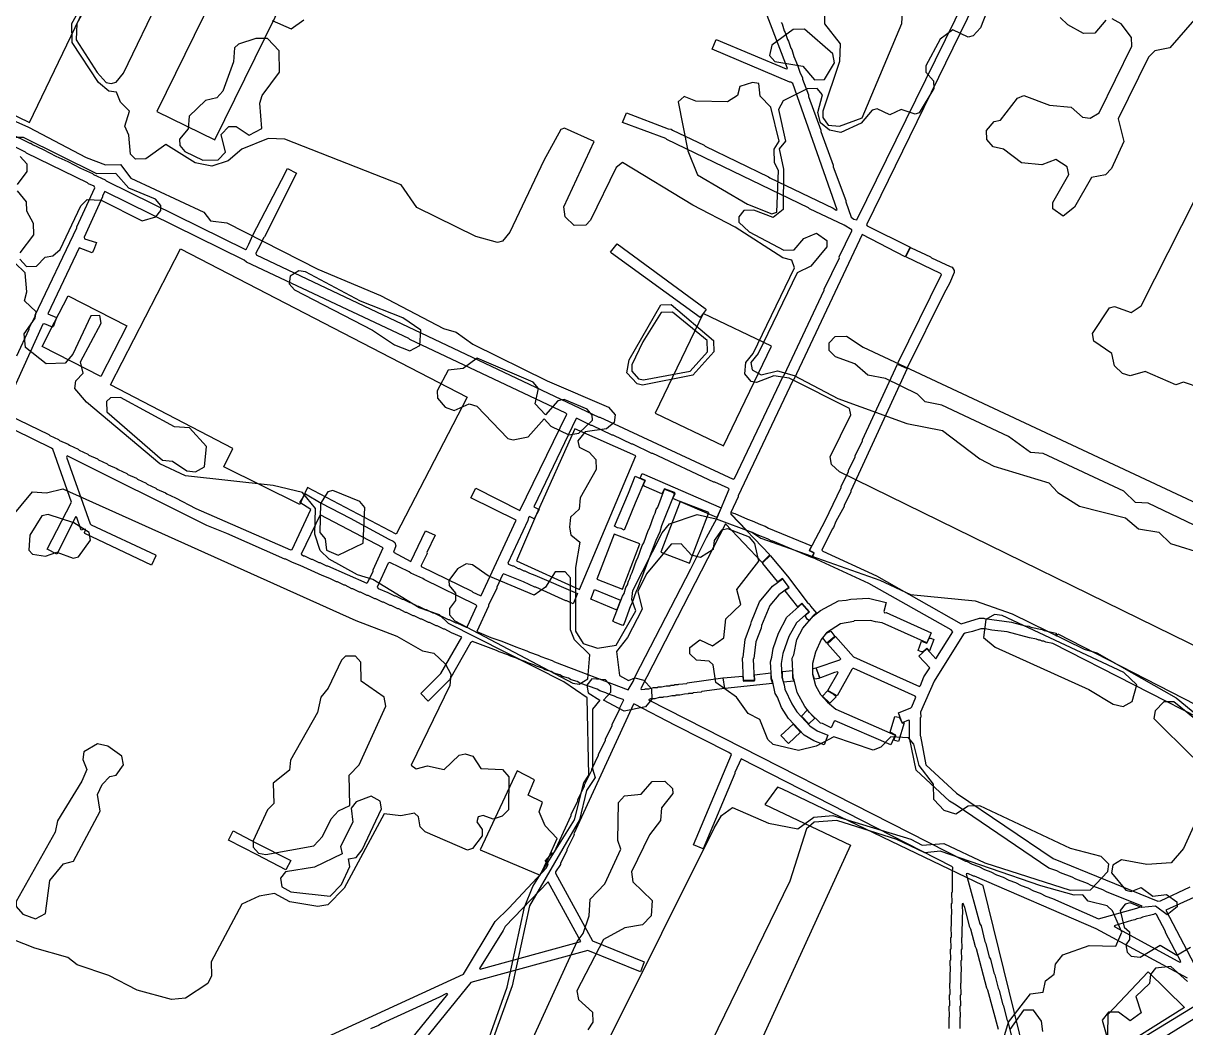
# Model space of a CAD drawing. Extents: x 1761 to 2705, y -3061 to -2273.
# Drawn here: x 2160.9 to 2390.4, y -2788.5 to -2590.2 of the extents above; entities that cross this region are included whole.
import ezdxf

# ---------------------------------------------------------------- set-up
doc = ezdxf.new("R2010")
doc.units = 0
for name, color, linetype in [('DOR_DOROZHKA', 40, 'CONTINUOUS'), ('DOR_LESTNICA', 6, 'CONTINUOUS'), ('PL_DETSKAYA', 1, 'CONTINUOUS'), ('PL_SPORT', 5, 'CONTINUOUS'), ('ZEL_LES_DREVESNYE', 94, 'CONTINUOUS'), ('ZEL_SPUTNIK_DOP', 40, 'CONTINUOUS'), ('ZEL_YANDEX_SHEMA', 92, 'CONTINUOUS')]:
    doc.layers.add(name, color=color, linetype=linetype)

msp = doc.modelspace()

# ---------------------------------------------------------------- linework, layer by layer
at = {"layer": 'DOR_DOROZHKA'}
for points in [[(2158.101, -2611.881), (2162.246, -2613.893), (2162.446, -2613.889), (2162.753, -2614.182), (2164.875, -2615.137), (2167.405, -2616.483), (2169.729, -2617.533), (2172.259, -2618.879), (2174.583, -2619.93), (2174.787, -2620.125), (2177.111, -2621.176), (2177.316, -2621.371), (2204.822, -2634.884), (2205.02, -2634.78), (2205.5, -2633.869), (2206.261, -2632.052), (2211.931, -2621.224), (2213.081, -2618.898), (2214.903, -2619.859), (2208.57, -2632.402), (2208.375, -2632.607), (2207.803, -2633.92), (2206.839, -2635.641), (2206.946, -2635.939), (2274.573, -2667.995), (2274.773, -2667.991), (2301.051, -2680.23), (2301.349, -2680.123), (2310.918, -2659.906), (2311.113, -2659.702), (2319.055, -2642.922), (2319.051, -2642.722), (2322.019, -2636.554), (2322.015, -2636.354), (2324.505, -2631.198), (2324.5, -2630.998), (2322.981, -2630.13), (2316.107, -2626.877), (2315.903, -2626.681), (2287.996, -2613.177), (2287.792, -2612.981), (2279.22, -2609.865), (2279.979, -2607.947), (2288.251, -2611.07), (2288.853, -2611.157), (2289.058, -2611.353), (2295.325, -2614.319), (2295.529, -2614.515), (2308.066, -2620.547), (2308.27, -2620.743), (2320.807, -2626.775), (2321.416, -2627.162), (2321.614, -2627.058), (2312.871, -2602.134), (2312.464, -2601.843), (2312.264, -2601.847), (2296.917, -2595.375), (2297.676, -2593.458), (2311.508, -2599.262), (2311.806, -2599.155), (2304.067, -2579.012)], [(2350.088, -2583.521), (2327.381, -2630.035), (2327.485, -2630.233), (2335.879, -2634.354), (2335.981, -2634.452), (2335.022, -2636.373), (2326.522, -2631.955), (2313.033, -2660.561), (2312.837, -2660.765), (2302.023, -2683.511), (2302.027, -2683.711), (2300.594, -2686.843), (2300.6, -2687.143), (2308.278, -2695.182), (2306.81, -2696.714), (2299.541, -2689.067), (2282.834, -2721.545), (2282.938, -2721.743), (2283.638, -2721.728), (2283.736, -2721.625), (2284.436, -2721.61), (2285.332, -2721.391), (2286.132, -2721.374), (2286.23, -2721.271), (2286.93, -2721.256), (2287.826, -2721.037), (2288.626, -2721.02), (2288.724, -2720.917), (2289.424, -2720.902), (2289.521, -2720.8), (2290.221, -2720.785), (2290.319, -2720.683), (2291.917, -2720.548), (2292.015, -2720.446), (2298.998, -2719.495), (2299.344, -2721.588), (2294.854, -2722.186), (2294.756, -2722.288), (2293.158, -2722.422), (2293.061, -2722.525), (2292.26, -2722.542), (2292.163, -2722.644), (2291.463, -2722.659), (2290.567, -2722.879), (2289.767, -2722.896), (2289.669, -2722.998), (2288.969, -2723.013), (2288.073, -2723.233), (2287.273, -2723.25), (2287.175, -2723.352), (2286.475, -2723.367), (2285.58, -2723.587), (2284.78, -2723.604), (2284.384, -2723.813), (2346.905, -2755.679), (2347.105, -2755.675), (2348.218, -2756.251), (2349.528, -2756.723), (2350.642, -2757.299), (2351.952, -2757.771), (2353.065, -2758.347), (2354.376, -2758.819), (2355.489, -2759.396), (2356.8, -2759.868), (2357.913, -2760.444), (2359.224, -2760.916), (2360.337, -2761.492), (2361.648, -2761.964), (2362.761, -2762.54), (2364.072, -2763.012), (2373.163, -2767.018), (2380.723, -2764.954), (2381.814, -2764.53), (2374.749, -2761.681), (2374.04, -2761.296), (2371.72, -2760.446), (2371.012, -2760.061), (2368.692, -2759.21), (2367.984, -2758.826), (2365.664, -2757.975), (2364.955, -2757.59), (2363.342, -2757.025), (2345.065, -2744.613), (2343.747, -2743.841), (2337.211, -2737.679), (2335.872, -2731.305), (2335.899, -2727.902), (2335.697, -2727.807), (2334.408, -2728.335), (2333.664, -2726.35), (2336.145, -2725.396), (2336.341, -2725.191), (2337.1, -2723.274), (2336.995, -2723.076), (2324.872, -2717.635), (2324.672, -2717.639), (2324.476, -2717.844), (2321.586, -2723.009), (2319.762, -2721.948), (2321.786, -2718.402), (2321.684, -2718.304), (2321.086, -2718.417), (2318.308, -2719.478), (2318.104, -2719.282), (2317.465, -2717.495), (2322.132, -2715.893), (2322.328, -2715.689), (2319.663, -2712.745), (2321.233, -2711.31), (2324.822, -2715.335), (2337.854, -2721.157), (2338.05, -2720.952), (2338.713, -2719.237), (2339.877, -2717.511), (2337.725, -2715.156), (2339.295, -2713.722), (2341.038, -2715.685), (2344.426, -2710.409), (2344.117, -2710.015), (2327.811, -2700.863), (2316.694, -2695.7), (2317.074, -2694.792), (2316.163, -2694.311), (2319.238, -2688.441), (2322.398, -2681.87), (2322.394, -2681.67), (2323.831, -2678.737), (2323.827, -2678.537), (2325.168, -2675.807), (2325.164, -2675.607), (2326.601, -2672.674), (2326.597, -2672.474), (2333.478, -2657.518), (2335.397, -2658.377), (2324.313, -2682.529), (2324.317, -2682.729), (2322.976, -2685.459), (2322.98, -2685.659), (2321.343, -2688.596), (2320.868, -2689.807), (2320.575, -2690.113), (2318.563, -2694.259), (2318.768, -2694.455), (2329.379, -2699.328), (2346.091, -2708.772), (2349.67, -2707.694), (2350.57, -2707.675), (2350.672, -2707.773), (2355.99, -2708.458), (2358.707, -2709.2), (2359.409, -2709.285), (2359.814, -2709.476), (2362.024, -2709.929), (2362.429, -2710.12), (2364.842, -2710.668), (2364.748, -2710.97), (2364.855, -2711.268), (2365.144, -2710.762), (2397.317, -2727.276)], [(2310.509, -2590.079), (2310.716, -2590.374), (2311.146, -2591.766), (2311.353, -2592.062), (2311.783, -2593.453), (2311.989, -2593.749), (2312.42, -2595.14), (2312.626, -2595.436), (2313.056, -2596.827), (2313.793, -2598.512), (2314.224, -2599.904), (2314.747, -2600.993), (2314.754, -2601.293), (2315.921, -2604.369), (2315.927, -2604.669), (2318.372, -2611.32), (2318.379, -2611.62), (2320.824, -2618.271), (2320.83, -2618.571), (2323.275, -2625.221), (2323.281, -2625.521), (2324.346, -2628.5), (2324.855, -2628.889), (2325.459, -2629.076), (2346.829, -2585.492)], [(2159.652, -2655.871), (2162.139, -2650.614), (2162.135, -2650.414), (2163.285, -2648.088), (2163.281, -2647.888), (2171.512, -2630.602), (2171.508, -2630.402), (2175.044, -2622.721), (2174.937, -2622.423), (2173.826, -2621.947), (2173.622, -2621.751), (2161.59, -2615.908), (2161.385, -2615.712), (2153.698, -2611.876)], [(2158.104, -2667.61), (2165.991, -2671.442), (2166.195, -2671.638), (2167.913, -2672.401), (2168.117, -2672.597), (2169.835, -2673.36), (2170.039, -2673.556), (2171.756, -2674.319), (2171.961, -2674.515), (2173.678, -2675.278), (2173.882, -2675.474), (2175.6, -2676.237), (2175.804, -2676.433), (2177.521, -2677.196), (2177.726, -2677.392), (2179.443, -2678.155), (2179.647, -2678.351), (2181.365, -2679.114), (2181.569, -2679.31), (2183.287, -2680.073), (2183.491, -2680.269), (2185.208, -2681.032), (2185.413, -2681.228), (2187.13, -2681.991), (2187.334, -2682.187), (2189.052, -2682.95), (2189.256, -2683.146), (2190.973, -2683.909), (2195.021, -2686.023), (2213.708, -2694.223), (2214.006, -2694.117), (2217.737, -2686.232), (2215.507, -2684.88), (2216.67, -2683.154), (2219.712, -2684.989), (2225.479, -2687.966), (2233.072, -2692.104), (2233.981, -2692.485), (2234.287, -2692.778), (2234.5, -2693.374), (2234.029, -2694.685), (2237.47, -2696.512), (2240.34, -2690.446), (2242.26, -2691.305), (2240.633, -2694.742), (2240.638, -2694.942), (2239.487, -2697.268), (2239.491, -2697.468), (2249.502, -2702.355), (2249.707, -2702.55), (2251.122, -2703.22), (2251.322, -2703.216), (2258.205, -2688.359), (2249.305, -2683.949), (2250.264, -2682.028), (2258.964, -2686.442), (2268.258, -2667.431), (2268.053, -2667.236), (2237.223, -2652.694), (2237.019, -2652.498), (2204.976, -2637.382), (2204.567, -2636.991), (2177.061, -2623.478), (2176.578, -2624.289), (2176.583, -2624.489), (2172.953, -2632.471), (2173.06, -2632.769), (2175.377, -2633.52), (2174.812, -2635.133), (2174.52, -2635.539), (2171.998, -2634.593), (2165.777, -2647.634), (2167.492, -2648.298), (2166.929, -2650.011), (2166.733, -2650.215), (2165.118, -2649.549), (2164.82, -2649.656), (2156.989, -2666.934)], [(2187.601, -2805.645), (2247.833, -2777.93), (2254.113, -2767.589), (2256.757, -2764.931), (2264.189, -2756.966), (2264.574, -2756.257), (2263.961, -2755.67), (2265.427, -2754.038), (2265.529, -2754.136), (2265.725, -2753.931), (2269.069, -2746.655), (2269.065, -2746.455), (2270.407, -2743.725), (2270.402, -2743.525), (2271.744, -2740.794), (2271.74, -2740.594), (2273.177, -2737.662), (2273.173, -2737.462), (2274.514, -2734.731), (2274.51, -2734.531), (2275.852, -2731.801), (2275.848, -2731.601), (2277.189, -2728.871), (2277.185, -2728.671), (2278.622, -2725.738), (2278.618, -2725.538), (2279.481, -2723.819), (2279.379, -2723.721), (2278.171, -2723.347), (2277.664, -2723.057), (2276.455, -2722.683), (2275.949, -2722.394), (2274.74, -2722.02), (2274.234, -2721.731), (2270.805, -2720.504), (2270.299, -2720.215), (2269.09, -2719.841), (2268.584, -2719.552), (2267.375, -2719.178), (2266.868, -2718.888), (2265.66, -2718.514), (2265.153, -2718.225), (2263.944, -2717.851), (2263.438, -2717.562), (2262.229, -2717.188), (2261.723, -2716.898), (2260.514, -2716.524), (2260.007, -2716.235), (2258.799, -2715.861), (2258.292, -2715.572), (2257.084, -2715.198), (2256.577, -2714.908), (2254.864, -2714.345), (2254.357, -2714.056), (2249.616, -2712.257), (2249.223, -2712.566), (2245.078, -2719.859), (2240.866, -2724.053), (2239.434, -2722.583), (2243.35, -2718.596), (2247.497, -2711.403), (2245.477, -2710.546), (2244.162, -2709.874), (2243.962, -2709.878), (2242.647, -2709.206), (2242.447, -2709.211), (2241.131, -2708.539), (2240.931, -2708.543), (2239.616, -2707.871), (2239.416, -2707.875), (2238.101, -2707.203), (2237.901, -2707.208), (2236.586, -2706.536), (2236.386, -2706.54), (2235.071, -2705.868), (2234.871, -2705.873), (2233.555, -2705.201), (2233.355, -2705.205), (2232.04, -2704.533), (2231.84, -2704.537), (2230.525, -2703.865), (2230.325, -2703.87), (2229.01, -2703.198), (2228.81, -2703.202), (2227.495, -2702.53), (2227.295, -2702.534), (2225.979, -2701.862), (2225.779, -2701.867), (2224.464, -2701.195), (2224.264, -2701.199), (2222.949, -2700.527), (2222.749, -2700.532), (2221.434, -2699.86), (2219.921, -2699.292), (2215.575, -2697.285), (2214.062, -2696.717), (2212.747, -2696.045), (2212.547, -2696.049), (2201.132, -2690.993), (2197.195, -2689.378), (2169.584, -2675.667), (2169.489, -2675.869), (2174.176, -2689.074), (2174.38, -2689.27), (2187.015, -2695.2), (2187.119, -2695.398), (2186.258, -2697.218), (2173.117, -2690.998), (2173.013, -2690.801), (2173.3, -2690.194), (2172.998, -2690.1), (2172.402, -2690.313), (2171.548, -2687.831), (2171.344, -2687.635), (2167.601, -2695.02), (2165.679, -2694.061), (2170.481, -2684.752), (2166.754, -2674.327), (2166.549, -2674.131), (2159.269, -2670.587)], [(2396.154, -2729.002), (2364.185, -2712.683), (2362.779, -2712.414), (2362.374, -2712.222), (2362.074, -2712.229), (2361.67, -2712.037), (2361.37, -2712.044), (2360.965, -2711.853), (2359.559, -2711.583), (2355.131, -2710.378), (2352.122, -2710.043), (2350.815, -2709.771), (2349.915, -2709.79), (2348.326, -2710.325), (2346.832, -2710.657), (2346.537, -2710.864), (2340.733, -2720.094), (2338.065, -2726.255), (2338.086, -2727.255), (2337.988, -2727.357), (2337.964, -2730.859), (2338.066, -2730.957), (2339.089, -2736.638), (2345.113, -2742.211), (2364.201, -2755.105), (2384.895, -2763.563), (2385.393, -2763.452), (2391.237, -2760.724)], [(2343.715, -2788.665), (2343.668, -2786.465), (2343.766, -2786.363), (2343.72, -2784.263), (2343.818, -2784.161), (2343.773, -2782.06), (2343.871, -2781.958), (2343.823, -2779.758), (2343.921, -2779.656), (2343.875, -2777.556), (2343.973, -2777.454), (2343.926, -2775.254), (2344.024, -2775.151), (2343.978, -2773.051), (2344.076, -2772.949), (2344.029, -2770.749), (2344.126, -2770.647), (2344.081, -2768.547), (2344.179, -2768.445), (2344.131, -2766.244), (2344.229, -2766.142), (2344.184, -2764.042), (2344.282, -2763.94), (2344.236, -2761.84), (2344.334, -2761.738), (2344.339, -2757.335), (2344.437, -2757.233), (2344.43, -2756.933), (2344.226, -2756.737), (2302.644, -2735.424), (2301.402, -2738.153), (2301.407, -2738.353), (2295.124, -2753.196), (2293.207, -2752.437), (2300.725, -2734.565), (2300.216, -2734.176), (2289.696, -2728.901), (2281.601, -2724.673), (2281.401, -2724.677), (2269.647, -2750.245), (2269.651, -2750.445), (2268.214, -2753.377), (2268.218, -2753.577), (2266.972, -2756.105), (2266.976, -2756.305), (2266.007, -2757.727), (2266.013, -2758.027), (2273.305, -2771.377), (2283.501, -2775.559), (2282.742, -2777.476), (2272.346, -2773.298), (2249.27, -2779.6), (2210.971, -2826.852)], [(2390.726, -2778.745), (2372.706, -2769.029), (2348.67, -2758.643), (2348.469, -2758.647), (2347.356, -2758.071), (2347.059, -2758.177), (2349.773, -2768.024), (2349.981, -2768.419), (2350.748, -2771.504), (2350.957, -2771.9), (2351.615, -2774.587), (2351.824, -2774.983), (2352.482, -2777.67), (2352.691, -2778.066), (2353.349, -2780.753), (2353.558, -2781.149), (2354.216, -2783.836), (2354.425, -2784.232), (2355.083, -2786.919), (2355.292, -2787.314), (2355.951, -2790.002)], [(2394.756, -2761.549), (2386.434, -2765.33), (2392.798, -2777.399)], [(2353.424, -2788.856), (2351.356, -2781.096), (2351.147, -2780.701), (2349.079, -2772.941), (2348.87, -2772.545), (2347.994, -2769.063), (2347.786, -2768.667), (2346.801, -2764.786), (2346.484, -2763.993), (2346.286, -2764.097), (2346.331, -2766.197), (2346.234, -2766.299), (2346.281, -2768.499), (2346.183, -2768.601), (2346.229, -2770.702), (2346.131, -2770.804), (2346.178, -2773.004), (2346.08, -2773.106), (2346.126, -2775.206), (2346.028, -2775.308), (2346.076, -2777.508), (2345.978, -2777.611), (2346.023, -2779.711), (2345.925, -2779.813), (2345.973, -2782.013), (2345.875, -2782.115), (2345.92, -2784.215), (2345.822, -2784.317), (2345.868, -2786.418), (2345.77, -2786.52), (2345.818, -2788.72)], [(2208.951, -2825.995), (2244.718, -2781.9), (2244.515, -2781.804), (2243.13, -2782.534), (2231.736, -2787.683), (2231.044, -2788.098), (2229.457, -2788.733)], [(2374.766, -2794.898), (2396.095, -2781.83)], [(2398.221, -2782.985), (2375.511, -2796.983)]]:
    msp.add_lwpolyline(points, dxfattribs=at)
for points in [[(2294.56, -2648.354), (2277.076, -2635.624), (2276.871, -2635.429), (2278.137, -2633.801), (2295.521, -2646.532), (2295.725, -2646.728)], [(2280.338, -2721.799), (2281.304, -2720.177), (2281.78, -2719.066), (2292.729, -2697.919), (2295.797, -2691.749), (2297.818, -2688.004), (2300.294, -2682.247), (2300.09, -2682.052), (2297.462, -2680.808), (2297.262, -2680.812), (2285.234, -2675.169), (2285.034, -2675.173), (2281.293, -2673.353), (2281.092, -2673.357), (2277.351, -2671.537), (2277.151, -2671.542), (2273.208, -2669.626), (2273.008, -2669.63), (2270.277, -2668.288), (2270.077, -2668.293), (2261.749, -2685.682), (2262.762, -2686.26), (2261.8, -2688.082), (2260.89, -2687.601), (2260.694, -2687.805), (2260.507, -2688.41), (2256.586, -2696.799), (2256.69, -2696.997), (2257.499, -2697.379), (2257.699, -2697.375), (2258.61, -2697.856), (2258.81, -2697.851), (2259.721, -2698.332), (2259.921, -2698.328), (2260.832, -2698.808), (2261.94, -2699.184), (2270.323, -2702.805), (2269.466, -2704.825), (2268.253, -2704.251), (2268.053, -2704.255), (2262.092, -2701.582), (2261.892, -2701.587), (2259.668, -2700.534), (2255.731, -2698.918), (2255.536, -2699.123), (2254.387, -2701.549), (2254.392, -2701.749), (2252.763, -2705.086), (2252.767, -2705.286), (2250.475, -2710.338), (2253.201, -2711.48), (2255.419, -2712.232), (2258.145, -2713.374), (2260.362, -2714.126), (2260.869, -2714.416), (2262.582, -2714.979), (2263.088, -2715.268), (2265.306, -2716.021), (2265.812, -2716.31)], [(2278.951, -2690.012), (2278.247, -2689.827), (2277.64, -2689.54), (2280.4, -2682.977), (2281.729, -2679.647), (2283.648, -2680.506), (2281.743, -2684.949), (2279.558, -2690.299)], [(2279.264, -2709.116), (2277.751, -2708.548), (2277.344, -2708.257), (2279.238, -2703.313), (2279.528, -2702.807), (2279.902, -2701.598), (2280.191, -2701.091), (2280.376, -2700.387), (2280.665, -2699.88), (2280.85, -2699.176), (2281.139, -2698.67), (2281.987, -2696.25), (2282.277, -2695.743), (2283.125, -2693.324), (2283.414, -2692.817), (2284.262, -2690.398), (2284.551, -2689.891), (2285.4, -2687.472), (2285.689, -2686.965), (2285.874, -2686.261), (2286.163, -2685.754), (2287.487, -2682.224), (2289.1, -2682.789), (2289.507, -2683.081), (2286.943, -2689.439), (2286.569, -2690.648), (2285.805, -2692.366), (2282.208, -2701.848), (2281.919, -2702.355), (2281.071, -2704.774), (2280.782, -2705.281), (2279.555, -2708.709)], [(2228.758, -2700.802), (2228.954, -2700.598), (2230.006, -2698.374), (2230.002, -2698.174), (2232.009, -2693.828), (2219.561, -2687.293), (2215.828, -2695.078), (2216.234, -2695.37), (2216.434, -2695.365), (2217.749, -2696.037), (2217.949, -2696.033), (2219.264, -2696.705), (2219.464, -2696.7), (2220.78, -2697.372), (2220.98, -2697.368)], [(2248.651, -2709.277), (2250.465, -2705.235), (2250.261, -2705.04), (2240.048, -2700.058), (2239.843, -2699.862), (2237.419, -2698.814), (2237.113, -2698.52), (2233.272, -2696.702), (2232.974, -2696.809), (2230.775, -2701.559), (2230.982, -2701.854), (2232.899, -2702.613), (2234.214, -2703.285), (2234.414, -2703.281), (2235.73, -2703.953), (2235.93, -2703.949), (2237.245, -2704.621), (2237.445, -2704.616), (2238.76, -2705.288), (2238.96, -2705.284), (2240.275, -2705.956), (2240.475, -2705.952), (2241.79, -2706.623), (2241.99, -2706.619), (2243.306, -2707.291), (2243.506, -2707.287), (2244.821, -2707.959), (2245.021, -2707.954), (2246.336, -2708.626), (2246.536, -2708.622), (2248.356, -2709.483)], [(2303.111, -2720.006), (2302.914, -2715.508), (2303.012, -2715.406), (2303.436, -2711.895), (2304.572, -2708.869), (2304.661, -2708.367), (2306.277, -2704.43), (2308.812, -2701.373), (2310.782, -2699.93), (2312.019, -2701.604), (2310.049, -2703.048), (2308.294, -2705.187), (2306.678, -2709.124), (2306.589, -2709.626), (2305.547, -2712.35), (2305.119, -2715.661), (2305.021, -2715.763), (2305.211, -2719.961)], [(2318.993, -2732.67), (2316.976, -2731.913), (2315.05, -2730.754), (2311.978, -2727.519), (2310.631, -2725.347), (2309.785, -2723.264), (2309.37, -2722.572), (2308.814, -2719.983), (2308.605, -2719.587), (2308.434, -2716.289), (2308.714, -2715.383), (2308.978, -2713.676), (2310.013, -2710.652), (2311.646, -2707.515), (2314.59, -2704.85), (2316.025, -2706.42), (2313.57, -2708.574), (2312.028, -2711.309), (2310.899, -2714.635), (2310.543, -2716.644), (2310.701, -2719.342), (2311.133, -2720.833), (2311.253, -2721.731), (2312.616, -2724.603), (2313.65, -2726.182), (2316.211, -2728.928), (2317.633, -2729.898), (2319.752, -2730.752)], [(2332.2, -2732.685), (2321.192, -2727.92), (2320.994, -2728.024), (2320.422, -2729.337), (2318.702, -2728.474), (2318.3, -2728.383), (2316.155, -2726.328), (2315.229, -2725.147), (2313.668, -2722.379), (2313.114, -2719.89), (2312.903, -2719.394), (2312.721, -2715.596), (2313.006, -2714.89), (2313.641, -2711.875), (2314.794, -2709.649), (2316.844, -2707.303), (2318.321, -2706.171), (2321.882, -2704.293), (2323.38, -2704.16), (2324.275, -2703.941), (2327.774, -2703.765), (2331.293, -2704.59), (2330.832, -2706.4), (2330.936, -2706.598), (2331.236, -2706.592), (2340.128, -2710.602), (2339.269, -2712.521), (2330.48, -2708.609), (2329.175, -2708.437), (2328.169, -2708.159), (2324.968, -2708.228), (2324.871, -2708.33), (2322.279, -2708.786), (2319.516, -2710.547), (2318.444, -2711.871), (2317.298, -2714.397), (2316.745, -2716.61), (2316.691, -2718.712), (2317.34, -2720.999), (2318.279, -2722.78), (2319.712, -2724.25), (2321.342, -2725.615), (2333.059, -2730.765)], [(2212.771, -2757.377), (2207.104, -2754.397), (2201.439, -2751.518), (2202.4, -2749.697), (2206.954, -2752.1), (2213.732, -2755.555)], [(2251.114, -2776.959), (2271.007, -2771.526), (2264.55, -2759.76), (2256.035, -2768.548), (2255.652, -2769.357), (2251.012, -2776.861)], [(2389.454, -2775.471), (2386.429, -2769.733), (2386.424, -2769.533), (2384.651, -2766.169), (2384.446, -2765.974), (2384.051, -2766.182), (2381.861, -2766.73), (2381.466, -2766.939), (2380.768, -2767.054), (2380.372, -2767.262), (2379.674, -2767.378), (2376.296, -2768.451), (2376.4, -2768.649), (2388.852, -2775.384), (2389.256, -2775.575)]]:
    msp.add_lwpolyline(points, close=True, dxfattribs=at)
at = {"layer": 'DOR_LESTNICA'}
for points in [[(2333.678, -2657.514), (2333.573, -2657.316), (2342.2, -2639.82), (2341.996, -2639.625), (2335.122, -2636.371), (2335.983, -2634.552), (2336.183, -2634.547), (2340.024, -2636.365), (2340.229, -2636.561), (2343.868, -2638.283), (2344.27, -2638.375), (2344.685, -2639.066), (2344.694, -2639.466), (2343.739, -2641.588), (2342.68, -2643.512), (2335.395, -2658.277)], [(2297.813, -2687.804), (2289.128, -2684.089), (2289.607, -2683.079), (2289.503, -2682.881), (2287.485, -2682.124), (2287.007, -2683.135), (2283.472, -2681.61), (2283.365, -2681.312), (2283.748, -2680.504), (2282.737, -2680.025), (2283.118, -2679.117), (2298.672, -2685.884)], [(2316.696, -2695.8), (2308.92, -2692.466), (2308.72, -2692.471), (2307.809, -2691.99), (2305.791, -2691.233), (2304.881, -2690.753), (2303.772, -2690.377), (2300.7, -2687.141), (2300.694, -2686.841), (2301.398, -2687.026), (2303.924, -2688.172), (2304.831, -2688.453), (2306.448, -2689.218), (2307.355, -2689.499), (2308.063, -2689.884), (2316.544, -2693.402), (2316.063, -2694.313), (2316.974, -2694.794), (2316.591, -2695.602)], [(2316.061, -2708.12), (2315.757, -2707.927), (2315.242, -2707.238), (2316.125, -2706.418), (2314.588, -2704.75), (2313.803, -2705.468), (2311.334, -2702.319), (2311.429, -2702.117), (2312.119, -2701.602), (2310.78, -2699.83), (2309.993, -2700.447), (2309.793, -2700.452), (2306.915, -2696.912), (2306.91, -2696.712), (2308.38, -2695.28), (2311.771, -2699.408), (2315.684, -2704.527), (2316.194, -2705.016), (2316.301, -2705.314), (2317.531, -2706.688), (2316.842, -2707.203)], [(2278.195, -2705.937), (2277.997, -2706.041), (2272.949, -2703.949), (2273.708, -2702.032), (2278.856, -2704.122)], [(2319.561, -2712.647), (2318.737, -2711.564), (2319.518, -2710.647), (2320.309, -2710.23), (2321.133, -2711.313)], [(2337.601, -2714.058), (2338.262, -2712.243), (2339.271, -2712.621), (2339.749, -2711.611), (2340.049, -2711.604), (2340.656, -2711.891), (2339.803, -2714.111), (2339.292, -2713.622), (2338.507, -2714.339), (2338.207, -2714.345)], [(2299.444, -2721.586), (2299.098, -2719.493), (2302.992, -2719.108), (2303.011, -2720.008), (2303.114, -2720.106), (2305.214, -2720.061), (2305.311, -2719.959), (2305.288, -2718.859), (2308.481, -2718.489), (2308.505, -2719.59), (2308.827, -2720.583)], [(2311.023, -2720.336), (2310.801, -2719.34), (2310.777, -2718.24), (2312.773, -2717.997), (2312.803, -2719.397), (2313.018, -2720.092)], [(2317.112, -2719.704), (2316.791, -2718.71), (2316.771, -2717.81), (2316.867, -2717.608), (2317.365, -2717.497), (2317.999, -2719.084), (2318.01, -2719.584)], [(2320.116, -2724.441), (2318.686, -2723.071), (2319.664, -2722.05), (2320.675, -2722.528), (2321.39, -2723.213)], [(2316.002, -2728.532), (2314.57, -2727.062), (2315.644, -2725.839), (2317.179, -2727.406)], [(2333.687, -2732.052), (2332.781, -2731.772), (2333.159, -2730.763), (2332.046, -2730.187), (2332.979, -2727.065), (2333.784, -2727.248), (2333.988, -2727.443), (2334.41, -2728.435), (2334.808, -2728.326)], [(2311.984, -2732.421), (2310.449, -2730.853), (2312.902, -2728.599), (2314.337, -2730.169)]]:
    msp.add_lwpolyline(points, close=True, dxfattribs=at)
at = {"layer": 'PL_DETSKAYA'}
for points in [[(2169.802, -2644.066), (2181.384, -2649.995), (2176.257, -2659.973), (2164.674, -2654.044), (2167.141, -2649.244)], [(2285.695, -2667.213), (2299.179, -2673.653), (2308.627, -2653.975), (2295.137, -2647.536)], [(2262.958, -2758.429), (2264.682, -2754.866), (2266.311, -2751.18), (2263.986, -2748.709), (2262.757, -2745.904), (2263.423, -2743.989), (2260.614, -2742.643), (2261.853, -2739.603), (2258.433, -2737.79), (2251.13, -2753.414)], [(2382.971, -2777.486), (2390.153, -2784.541), (2374.977, -2794.09), (2375.086, -2785.829)]]:
    msp.add_lwpolyline(points, close=True, dxfattribs=at)
at = {"layer": 'PL_SPORT'}
for points in [[(2213.118, -2555.101), (2187.277, -2607.64), (2198.733, -2613.246), (2224.574, -2560.718)], [(2234.54, -2691.108), (2217.063, -2681.887), (2216.081, -2684.025), (2215.503, -2685.272), (2200.513, -2677.797), (2202.287, -2674.189), (2178.14, -2661.653), (2191.961, -2634.759), (2248.531, -2664.08)], [(2269.823, -2670.327), (2262.263, -2687.164), (2258.269, -2696.363), (2270.739, -2702.046), (2281.871, -2675.643)], [(2292.441, -2696.803), (2296.258, -2686.803), (2290.596, -2684.657), (2286.785, -2694.657)], [(2274.125, -2699.996), (2279.227, -2701.953), (2282.648, -2693.033), (2277.546, -2691.087)]]:
    msp.add_lwpolyline(points, close=True, dxfattribs=at)
at = {"layer": 'ZEL_LES_DREVESNYE'}
for points in [[(2146.265, -2602.115), (2162.154, -2609.856), (2204.822, -2521.092), (2282.897, -2558.073), (2270.343, -2547.157), (2237.252, -2527.512), (2215.215, -2502.739), (2200.337, -2490.032)], [(2307.318, -2744.446), (2324.216, -2752.521), (2277.651, -2854.337), (2301.301, -2864.101), (2361.652, -2806.177), (2350.434, -2760.468), (2310.654, -2741.361), (2309.791, -2741.049)]]:
    msp.add_lwpolyline(points, close=True, dxfattribs=at)
at = {"layer": 'ZEL_SPUTNIK_DOP'}
for points in [[(2172.988, -2587.747), (2171.542, -2590.28), (2171.362, -2593.535), (2175.503, -2599.949), (2177.296, -2601.912), (2178.301, -2602.14), (2179.296, -2601.868), (2180.758, -2600.086), (2203.021, -2553.831)], [(2352.508, -2584.369), (2349.904, -2591.178), (2348.437, -2592.711), (2347.442, -2592.983), (2344.409, -2591.547), (2341.947, -2593.351), (2339.06, -2598.667), (2339.087, -2599.917), (2340.625, -2601.634), (2340.658, -2603.134), (2337.76, -2607.949), (2337.015, -2608.216), (2334.244, -2607.275), (2332.015, -2608.324), (2329.488, -2607.128), (2328.493, -2607.399), (2326.297, -2609.948), (2322.335, -2611.785), (2320.074, -2611.333), (2318.291, -2609.871), (2317.748, -2607.882), (2318.673, -2604.36), (2317.645, -2603.131), (2315.645, -2603.175), (2310.944, -2605.527), (2309.981, -2607.299), (2311.367, -2613.522), (2310.149, -2615.049), (2310.985, -2619.033), (2310.908, -2627.039), (2308.941, -2628.583), (2305.158, -2627.164), (2303.158, -2627.207), (2302.185, -2628.478), (2302.206, -2629.478), (2304.25, -2631.435), (2311.081, -2635.04), (2313.081, -2634.997), (2315.033, -2632.703), (2317.511, -2631.649), (2319.544, -2633.106), (2319.571, -2634.356), (2316.402, -2638.176), (2313.679, -2639.486), (2306.018, -2655.41), (2304.556, -2657.192), (2304.839, -2658.687), (2306.61, -2659.649), (2309.844, -2658.829), (2313.116, -2659.759), (2321.719, -2664.325), (2335.333, -2669.284), (2342.366, -2670.633), (2349.741, -2676.226), (2352.523, -2677.667), (2363.35, -2680.935), (2365.143, -2682.897), (2369.452, -2685.556), (2378.507, -2687.861), (2381.056, -2690.057), (2385.072, -2690.721), (2387.371, -2692.922), (2394.17, -2695.027)], [(2210.049, -2589.698), (2213.837, -2591.367), (2216.3, -2589.563)], [(2392.14, -2589.515), (2387.259, -2595.124), (2384.27, -2595.689), (2383.046, -2596.966), (2377.055, -2609.101), (2378.153, -2613.58), (2375.766, -2618.884), (2374.543, -2620.161), (2371.804, -2620.721), (2368.428, -2626.547), (2366.215, -2628.346), (2364.183, -2626.889), (2364.156, -2625.639), (2367.287, -2620.068), (2367.005, -2618.573), (2364.722, -2617.122), (2361.994, -2618.181), (2357.983, -2617.768), (2354.423, -2615.093), (2352.412, -2614.637), (2351.13, -2613.163), (2351.092, -2611.413), (2352.554, -2609.631), (2353.799, -2609.354), (2357.207, -2605.028), (2358.446, -2604.501), (2363.49, -2606.393), (2367.751, -2606.801), (2370.044, -2608.753), (2371.55, -2608.97), (2373.278, -2607.932), (2379.748, -2594.786), (2379.71, -2593.036), (2377.65, -2590.329), (2375.879, -2589.367)], [(2374.634, -2589.644), (2372.438, -2592.192), (2370.188, -2592.241), (2367.15, -2590.556), (2365.617, -2589.088)], [(2393.462, -2662.275), (2389.935, -2661.1), (2388.446, -2661.633), (2382.386, -2659.012), (2379.402, -2659.827), (2377.891, -2659.36), (2376.359, -2657.892), (2375.805, -2655.403), (2372.25, -2652.978), (2371.968, -2651.483), (2375.36, -2646.408), (2376.355, -2646.136), (2379.632, -2647.316), (2381.605, -2646.022), (2402.954, -2603.789)], [(2160.29, -2636.797), (2161.573, -2638.27), (2163.573, -2638.227), (2165.285, -2636.439), (2166.78, -2636.157), (2168.253, -2634.874), (2172.32, -2626.282), (2173.543, -2625.005), (2176.298, -2625.195), (2184.391, -2629.273), (2187.124, -2628.463), (2188.098, -2627.192), (2188.076, -2626.191), (2187.049, -2624.963), (2181.75, -2622.826), (2179.185, -2619.88), (2175.435, -2619.961), (2161.022, -2612.769), (2159.022, -2612.812)], [(2160.353, -2616.535), (2161.635, -2618.008), (2161.668, -2619.508), (2159.722, -2622.052)], [(2159.749, -2623.302), (2161.547, -2625.514), (2161.585, -2627.264), (2162.889, -2629.737), (2162.938, -2631.987), (2160.263, -2635.547)], [(2398.111, -2692.19), (2382.948, -2685.014), (2380.442, -2684.818), (2378.144, -2682.616), (2362.225, -2675.206), (2359.72, -2675.01), (2355.399, -2671.852), (2342.258, -2665.632), (2338.992, -2664.953), (2337.459, -2663.485), (2331.139, -2660.37), (2327.622, -2659.695), (2325.073, -2657.499), (2321.291, -2656.08), (2320.014, -2654.857), (2319.981, -2653.357), (2321.204, -2652.08), (2323.455, -2652.031), (2326.753, -2654.211), (2395.736, -2686.488)], [(2276.673, -2790.614), (2297.288, -2749.147), (2298.734, -2746.615), (2300.952, -2745.066), (2308.023, -2748.165), (2313.8, -2749.291), (2317.001, -2746.97), (2320.746, -2746.639), (2336.105, -2751.31), (2338.382, -2752.511), (2342.627, -2752.17), (2350.714, -2755.997), (2367.589, -2761.385), (2371.589, -2761.299), (2375.014, -2757.723), (2375.231, -2756.218), (2373.699, -2754.75), (2367.661, -2753.129), (2349.721, -2744.763), (2347.471, -2744.811), (2345.003, -2746.365), (2342.737, -2745.664), (2340.688, -2743.457), (2340.623, -2740.457), (2337.792, -2736.766), (2336.7, -2732.537), (2335.673, -2731.309), (2332.167, -2731.134), (2330.21, -2733.178), (2328.721, -2733.71), (2320.911, -2731.128), (2317.449, -2732.953), (2313.965, -2733.779), (2308.938, -2732.637), (2307.916, -2731.658), (2306.329, -2727.691), (2304.052, -2726.489), (2301.732, -2723.288), (2297.667, -2720.374), (2297.091, -2716.885), (2296.325, -2716.151), (2293.82, -2715.955), (2292.542, -2714.732), (2292.515, -2713.482), (2294.483, -2711.938), (2297.01, -2713.134), (2299.228, -2711.586), (2299.647, -2707.825), (2302.588, -2705.01), (2301.773, -2702.026), (2306.154, -2696.428), (2305.329, -2692.944), (2304.302, -2691.716), (2300.013, -2690.057), (2298.769, -2690.334), (2297.312, -2692.367), (2297.1, -2694.122), (2294.632, -2695.677), (2292.871, -2695.214), (2290.822, -2693.007), (2288.822, -2693.051), (2283.946, -2698.909), (2282.272, -2702.447), (2283.097, -2705.931), (2280.216, -2711.496), (2278.025, -2714.295), (2278.628, -2719.034), (2280.4, -2719.997), (2281.639, -2719.47), (2283.4, -2719.932), (2284.938, -2721.649), (2284.981, -2723.65), (2283.763, -2725.177), (2279.529, -2726.019), (2275.481, -2723.855), (2276.948, -2722.322), (2276.921, -2721.072), (2275.894, -2719.844), (2273.139, -2719.653), (2272.166, -2720.925), (2272.448, -2722.42), (2274.731, -2723.871), (2273.268, -2725.654), (2273.272, -2737.41), (2273.81, -2739.149), (2272.114, -2741.687), (2270.738, -2747.47), (2260.849, -2764.442), (2257.44, -2780.274), (2250.36, -2799.937)], [(2394.921, -2729.779), (2388.046, -2724.174), (2386.046, -2724.217), (2384.334, -2726.005), (2384.116, -2727.511), (2391.784, -2735.099)], [(2253.539, -2808.123), (2270.257, -2771.493), (2271.474, -2769.965), (2272.649, -2766.438), (2272.828, -2763.183), (2275.764, -2760.118), (2278.868, -2753.297), (2278.33, -2751.558), (2278.418, -2744.052), (2279.641, -2742.775), (2282.886, -2742.455), (2285.082, -2739.906), (2287.582, -2739.852), (2289.115, -2741.32), (2289.136, -2742.32), (2286.946, -2745.118), (2286.75, -2747.624), (2284.559, -2750.423), (2280.965, -2757.754), (2281.259, -2759.749), (2285.09, -2763.418), (2284.905, -2766.424), (2283.192, -2768.211), (2279.703, -2768.787), (2275.501, -2771.129), (2270.217, -2781.248), (2270.505, -2782.993), (2273.309, -2785.434), (2273.352, -2787.434), (2272.385, -2788.956)], [(2392.549, -2747.339), (2389.923, -2753.149), (2387.482, -2755.953), (2382.737, -2756.306), (2377.715, -2755.414), (2375.987, -2756.451), (2375.769, -2757.957), (2378.595, -2761.398), (2379.601, -2761.626), (2381.584, -2760.833), (2383.872, -2762.534), (2386.617, -2762.225), (2388.65, -2763.682), (2388.671, -2764.682), (2386.704, -2766.225), (2384.416, -2764.524), (2381.671, -2764.833), (2379.399, -2763.882), (2378.404, -2764.153), (2377.431, -2765.425), (2378.252, -2768.659), (2379.273, -2769.637), (2379.306, -2771.137), (2378.577, -2772.154), (2378.86, -2773.648), (2379.626, -2774.382), (2381.382, -2774.594), (2385.333, -2772.258), (2388.627, -2774.188), (2391.344, -2772.628)], [(2390.74, -2779.395), (2387.425, -2776.465), (2384.43, -2776.78), (2383.457, -2778.051), (2383.245, -2779.807), (2380.549, -2782.366), (2381.619, -2785.595), (2379.402, -2787.144), (2377.114, -2785.442), (2375.113, -2785.485), (2373.896, -2787.012), (2374.977, -2790.741)], [(2362.188, -2789.266), (2361.895, -2787.272), (2360.346, -2785.054), (2358.346, -2785.097), (2355.677, -2788.907)]]:
    msp.add_lwpolyline(points, dxfattribs=at)
for points in [[(2308.706, -2594.57), (2308.249, -2596.581), (2309.276, -2597.809), (2314.798, -2598.69), (2317.108, -2601.392), (2319.108, -2601.349), (2321.038, -2598.055), (2320.75, -2596.311), (2315.141, -2591.429), (2312.891, -2591.478)], [(2209.125, -2593.22), (2206.875, -2593.268), (2203.396, -2594.344), (2202.662, -2595.11), (2202.472, -2597.866), (2200.346, -2603.665), (2199.123, -2604.942), (2196.883, -2605.49), (2193.698, -2608.561), (2193.502, -2611.066), (2191.795, -2613.104), (2191.822, -2614.354), (2192.849, -2615.583), (2196.387, -2617.257), (2199.387, -2617.192), (2200.855, -2615.66), (2200.029, -2612.176), (2201.497, -2610.644), (2202.997, -2610.611), (2205.535, -2612.307), (2208.008, -2611.003), (2207.65, -2606.008), (2208.118, -2604.497), (2211.521, -2599.921), (2211.429, -2595.671)], [(2213.641, -2640.147), (2213.423, -2641.652), (2214.45, -2642.881), (2229.879, -2650.802), (2234.194, -2653.71), (2237.221, -2654.895), (2239.2, -2653.852), (2239.385, -2650.846), (2235.831, -2648.422), (2227.505, -2645.1), (2216.625, -2639.332), (2215.369, -2639.109)], [(2295.958, -2652.876), (2289.084, -2647.271), (2286.834, -2647.32), (2283.208, -2653.151), (2281.055, -2657.7), (2281.082, -2658.95), (2282.364, -2660.423), (2283.37, -2660.652), (2292.588, -2658.952), (2296.007, -2655.126)], [(2242.645, -2662.782), (2242.677, -2664.282), (2244.215, -2666), (2245.981, -2666.712), (2248.954, -2665.397), (2250.465, -2665.865), (2256.606, -2672.236), (2257.611, -2672.464), (2260.601, -2671.899), (2263.775, -2668.329), (2265.058, -2669.802), (2268.596, -2671.476), (2270.591, -2671.183), (2273.287, -2668.623), (2273.265, -2667.623), (2272.238, -2666.395), (2267.695, -2664.492), (2266.45, -2664.769), (2264.009, -2667.573), (2261.96, -2665.366), (2262.646, -2662.35), (2261.619, -2661.121), (2250.51, -2656.359), (2247.803, -2658.418), (2244.808, -2658.733)], [(2177.407, -2664.942), (2177.45, -2666.942), (2188.412, -2676.46), (2190.417, -2676.667), (2193.211, -2678.608), (2194.966, -2678.82), (2196.695, -2677.782), (2197.108, -2673.771), (2193.777, -2670.091), (2190.771, -2669.906), (2180.141, -2664.133), (2178.141, -2664.176)], [(2222.059, -2682.487), (2221.065, -2682.759), (2219.613, -2685.041), (2219.487, -2690.797), (2220.515, -2692.025), (2220.813, -2694.27), (2223.085, -2695.221), (2228.037, -2692.863), (2228.385, -2685.852), (2227.358, -2684.624)], [(2164.637, -2687.48), (2162.218, -2691.284), (2162.033, -2694.289), (2162.799, -2695.023), (2165.31, -2695.469), (2167.544, -2694.671), (2170.821, -2695.85), (2171.816, -2695.579), (2174.246, -2692.275), (2173.963, -2690.78), (2170.92, -2688.845), (2165.882, -2687.203)], [(2246.656, -2697.964), (2244.955, -2700.252), (2244.977, -2701.252), (2246.259, -2702.725), (2246.291, -2704.225), (2245.074, -2705.752), (2245.101, -2707.002), (2246.128, -2708.231), (2269.405, -2720.484), (2270.66, -2720.707), (2272.389, -2719.669), (2272.786, -2714.908), (2269.721, -2711.973), (2268.928, -2709.989), (2268.956, -2699.733), (2267.929, -2698.505), (2265.929, -2698.548), (2263.994, -2701.591), (2261.776, -2703.14), (2252.689, -2699.334), (2249.64, -2697.149), (2248.385, -2696.926)], [(2350.927, -2707.967), (2350.502, -2711.478), (2352.796, -2713.43), (2371.236, -2721.786), (2376.051, -2724.683), (2378.062, -2725.14), (2379.79, -2724.102), (2380.72, -2720.831), (2378.166, -2718.384), (2354.161, -2707.147), (2352.655, -2706.929)], [(2226.517, -2715.158), (2224.517, -2715.201), (2223.783, -2715.967), (2221.152, -2721.527), (2219.69, -2723.309), (2219.004, -2726.326), (2213.704, -2735.695), (2213.497, -2737.701), (2210.301, -2740.271), (2210.388, -2744.271), (2209.164, -2745.548), (2206.294, -2751.613), (2206.321, -2752.864), (2207.348, -2754.092), (2208.853, -2754.31), (2218.322, -2752.604), (2220.034, -2750.816), (2221.708, -2747.278), (2223.176, -2745.746), (2225.405, -2744.697), (2225.275, -2738.697), (2227.232, -2736.653), (2232.484, -2725.034), (2232.196, -2723.289), (2227.625, -2720.136), (2227.544, -2716.386)], [(2177.626, -2732.973), (2175.616, -2732.516), (2172.898, -2734.075), (2172.68, -2735.581), (2173.473, -2737.565), (2172.522, -2739.837), (2167.689, -2747.695), (2167.238, -2749.956), (2159.529, -2763.63), (2159.551, -2764.63), (2160.833, -2766.103), (2163.355, -2767.049), (2165.333, -2766.006), (2166.193, -2759.484), (2168.873, -2756.174), (2170.862, -2755.631), (2176.152, -2745.761), (2175.582, -2742.522), (2176.538, -2740.5), (2178.006, -2738.968), (2179.251, -2738.691), (2180.708, -2736.658), (2180.42, -2734.913)], [(2231.389, -2743.817), (2229.617, -2742.855), (2226.638, -2743.92), (2225.665, -2745.192), (2225.975, -2747.937), (2223.577, -2752.741), (2223.86, -2754.235), (2218.413, -2756.854), (2212.679, -2757.729), (2211.706, -2759), (2211.994, -2760.745), (2213.766, -2761.707), (2221.538, -2762.54), (2223.739, -2760.241), (2225.414, -2756.703), (2225.131, -2755.209), (2226.626, -2754.926), (2227.844, -2753.399), (2231.671, -2745.312)]]:
    msp.add_lwpolyline(points, close=True, dxfattribs=at)
at = {"layer": 'ZEL_YANDEX_SHEMA'}
for points in [[(2404.194, -2719.073), (2322.032, -2678.826), (2320.5, -2677.358), (2320.218, -2675.864), (2324.289, -2667.521), (2324.012, -2666.277), (2312.127, -2660.28), (2309.116, -2659.845), (2305.643, -2661.171), (2304.637, -2660.942), (2303.355, -2659.469), (2303.556, -2657.214), (2305.018, -2655.431), (2313.157, -2638.497), (2312.624, -2637.007), (2310.864, -2636.545), (2301.478, -2630.495), (2293.13, -2626.173), (2279.19, -2617.719), (2277.962, -2618.746), (2272.933, -2629.11), (2271.955, -2630.132), (2269.705, -2630.181), (2267.917, -2628.468), (2267.623, -2626.474), (2273.598, -2613.588), (2267.789, -2610.962), (2267.044, -2611.228), (2263.673, -2617.304), (2256.976, -2631.456), (2255.513, -2633.239), (2254.519, -2633.51), (2250.241, -2632.352), (2238.611, -2626.6), (2235.514, -2622.165), (2212.557, -2613.156), (2209.302, -2612.976), (2204.095, -2615.09), (2201.393, -2617.399), (2198.164, -2618.47), (2194.898, -2617.79), (2189.067, -2614.164), (2185.126, -2617), (2183.126, -2617.044), (2182.104, -2616.065), (2181.773, -2612.32), (2180.985, -2610.586), (2181.92, -2607.565), (2180.133, -2605.852), (2179.339, -2603.868), (2177.834, -2603.651), (2175.796, -2601.944), (2170.623, -2594.052), (2170.542, -2590.301), (2172.227, -2587.263)], [(2319.044, -2586.843), (2319.12, -2590.343), (2322.207, -2594.278), (2322.032, -2597.784), (2318.743, -2607.61), (2318.77, -2608.86), (2319.802, -2610.339), (2322.058, -2610.54), (2326.526, -2608.943), (2334.376, -2590.263), (2334.556, -2587.008)], [(2150.109, -2605.501), (2161.979, -2610.747), (2173.364, -2616.754), (2177.147, -2618.173), (2180.147, -2618.108), (2182.207, -2620.815), (2196.609, -2627.508), (2197.897, -2629.231), (2201.158, -2629.661), (2219.114, -2638.778), (2231.483, -2644.013), (2243.88, -2650.499), (2246.396, -2651.195), (2249.7, -2653.625), (2264.363, -2660.812), (2276.483, -2666.053), (2277.765, -2667.526), (2277.548, -2669.032), (2276.075, -2670.314), (2271.835, -2670.906), (2270.373, -2672.688), (2270.65, -2673.933), (2272.672, -2674.89), (2273.954, -2676.363), (2273.997, -2678.363), (2270.866, -2683.934), (2270.665, -2686.189), (2268.947, -2687.727), (2268.74, -2689.733), (2269.023, -2691.227), (2270.805, -2692.69), (2269.913, -2697.711), (2269.933, -2710.218), (2271.487, -2712.685), (2274.259, -2713.626), (2277.998, -2713.045), (2281.853, -2706.208), (2281.054, -2703.974), (2281.266, -2702.219), (2287.024, -2690.838), (2288.486, -2689.056), (2293.948, -2687.187), (2297.72, -2688.106), (2304.78, -2690.705), (2306.557, -2691.917), (2329.997, -2700.165), (2336.063, -2703.036), (2348.846, -2704.26), (2356.155, -2706.854), (2370.313, -2713.802), (2372.829, -2714.498), (2388.53, -2723.413), (2395.915, -2729.507)], [(2249.844, -2799.198), (2256.445, -2780.546), (2259.855, -2764.714), (2261.518, -2760.676), (2269.738, -2747.491), (2271.581, -2740.198), (2272.549, -2738.676), (2272.22, -2723.425), (2267.649, -2720.272), (2244.889, -2708.758), (2243.101, -2707.045), (2239.068, -2705.632), (2229.943, -2700.076), (2226.922, -2699.141), (2221.351, -2696.009), (2219.563, -2694.297), (2218.493, -2691.068), (2218.635, -2686.063), (2216.064, -2682.867), (2210.282, -2681.491), (2192.982, -2679.613), (2187.928, -2677.221), (2173.407, -2665.028), (2171.097, -2662.327), (2171.315, -2660.821), (2172.783, -2659.289), (2172.234, -2657.05), (2176.322, -2649.457), (2176.04, -2647.963), (2174.29, -2648.001), (2170.702, -2655.582), (2169.239, -2657.364), (2165.489, -2657.446), (2161.419, -2654.282), (2161.109, -2651.537), (2163.294, -2648.488), (2163.517, -2647.233), (2161.219, -2645.031), (2161.681, -2643.27), (2161.35, -2639.526), (2159.307, -2637.569)], [(2150.836, -2697.033), (2162.784, -2682.767), (2165.54, -2682.958), (2168.774, -2682.137), (2226.616, -2708.152), (2234.687, -2711.229), (2239.752, -2714.121), (2242.013, -2714.573), (2244.311, -2716.774), (2245.355, -2718.753), (2245.153, -2721.008), (2237.488, -2736.682), (2238.504, -2737.41), (2240.743, -2736.862), (2244.01, -2737.542), (2246.95, -2734.727), (2248.195, -2734.45), (2249.706, -2734.917), (2251.26, -2737.385), (2255.516, -2737.543), (2256.798, -2739.016), (2256.689, -2745.522), (2255.466, -2746.799), (2253.726, -2747.337), (2251.71, -2746.63), (2250.715, -2746.902), (2250.487, -2747.907), (2251.519, -2749.386), (2251.546, -2750.636), (2249.6, -2753.179), (2248.606, -2753.451), (2240.274, -2749.879), (2239.253, -2748.9), (2238.959, -2746.906), (2238.193, -2746.172), (2235.454, -2746.731), (2232.193, -2746.301), (2224.256, -2760.98), (2221.076, -2764.301), (2219.081, -2764.594), (2213.559, -2763.713), (2210.521, -2762.028), (2207.532, -2762.592), (2204.064, -2764.168), (2198.057, -2775.554), (2198.116, -2778.304), (2197.398, -2779.82), (2192.958, -2782.668), (2190.213, -2782.977), (2183.419, -2781.123), (2177.854, -2778.241), (2171.555, -2776.126), (2169.773, -2774.664), (2163.229, -2772.804), (2126.398, -2758.342)], [(2351.431, -2800.755), (2355.395, -2787.412), (2359.776, -2781.815), (2362.271, -2781.511), (2362.722, -2779.25), (2364.445, -2777.962), (2364.652, -2775.956), (2366.114, -2774.174), (2371.327, -2772.31), (2376.583, -2772.447), (2377.773, -2769.67), (2375.931, -2765.457), (2374.91, -2764.479), (2371.138, -2763.56), (2370.111, -2762.331), (2368.361, -2762.369), (2361.817, -2760.51), (2341.909, -2753.686), (2338.915, -2754.001), (2333.355, -2751.369), (2321.518, -2747.623), (2317.023, -2747.97), (2315.55, -2749.253), (2312.271, -2759.579), (2269.638, -2847.045)]]:
    msp.add_lwpolyline(points, dxfattribs=at)
for points in [[(2290.187, -2605.726), (2292.148, -2615.438), (2294.001, -2620.151), (2303.881, -2625.94), (2308.674, -2627.838), (2309.669, -2627.566), (2309.991, -2619.305), (2309.208, -2617.821), (2309.149, -2615.071), (2310.117, -2613.549), (2308.471, -2606.831), (2306.422, -2604.624), (2306.118, -2602.13), (2304.862, -2601.907), (2302.378, -2602.711), (2301.916, -2604.472), (2299.943, -2605.765), (2293.687, -2605.65), (2291.416, -2604.699)], [(2297.208, -2652.849), (2297.257, -2655.099), (2293.104, -2659.691), (2283.141, -2661.657), (2282.136, -2661.429), (2280.087, -2659.222), (2280.533, -2656.711), (2286.801, -2645.82), (2288.801, -2645.776)]]:
    msp.add_lwpolyline(points, close=True, dxfattribs=at)

doc.saveas('drawing.dxf')
